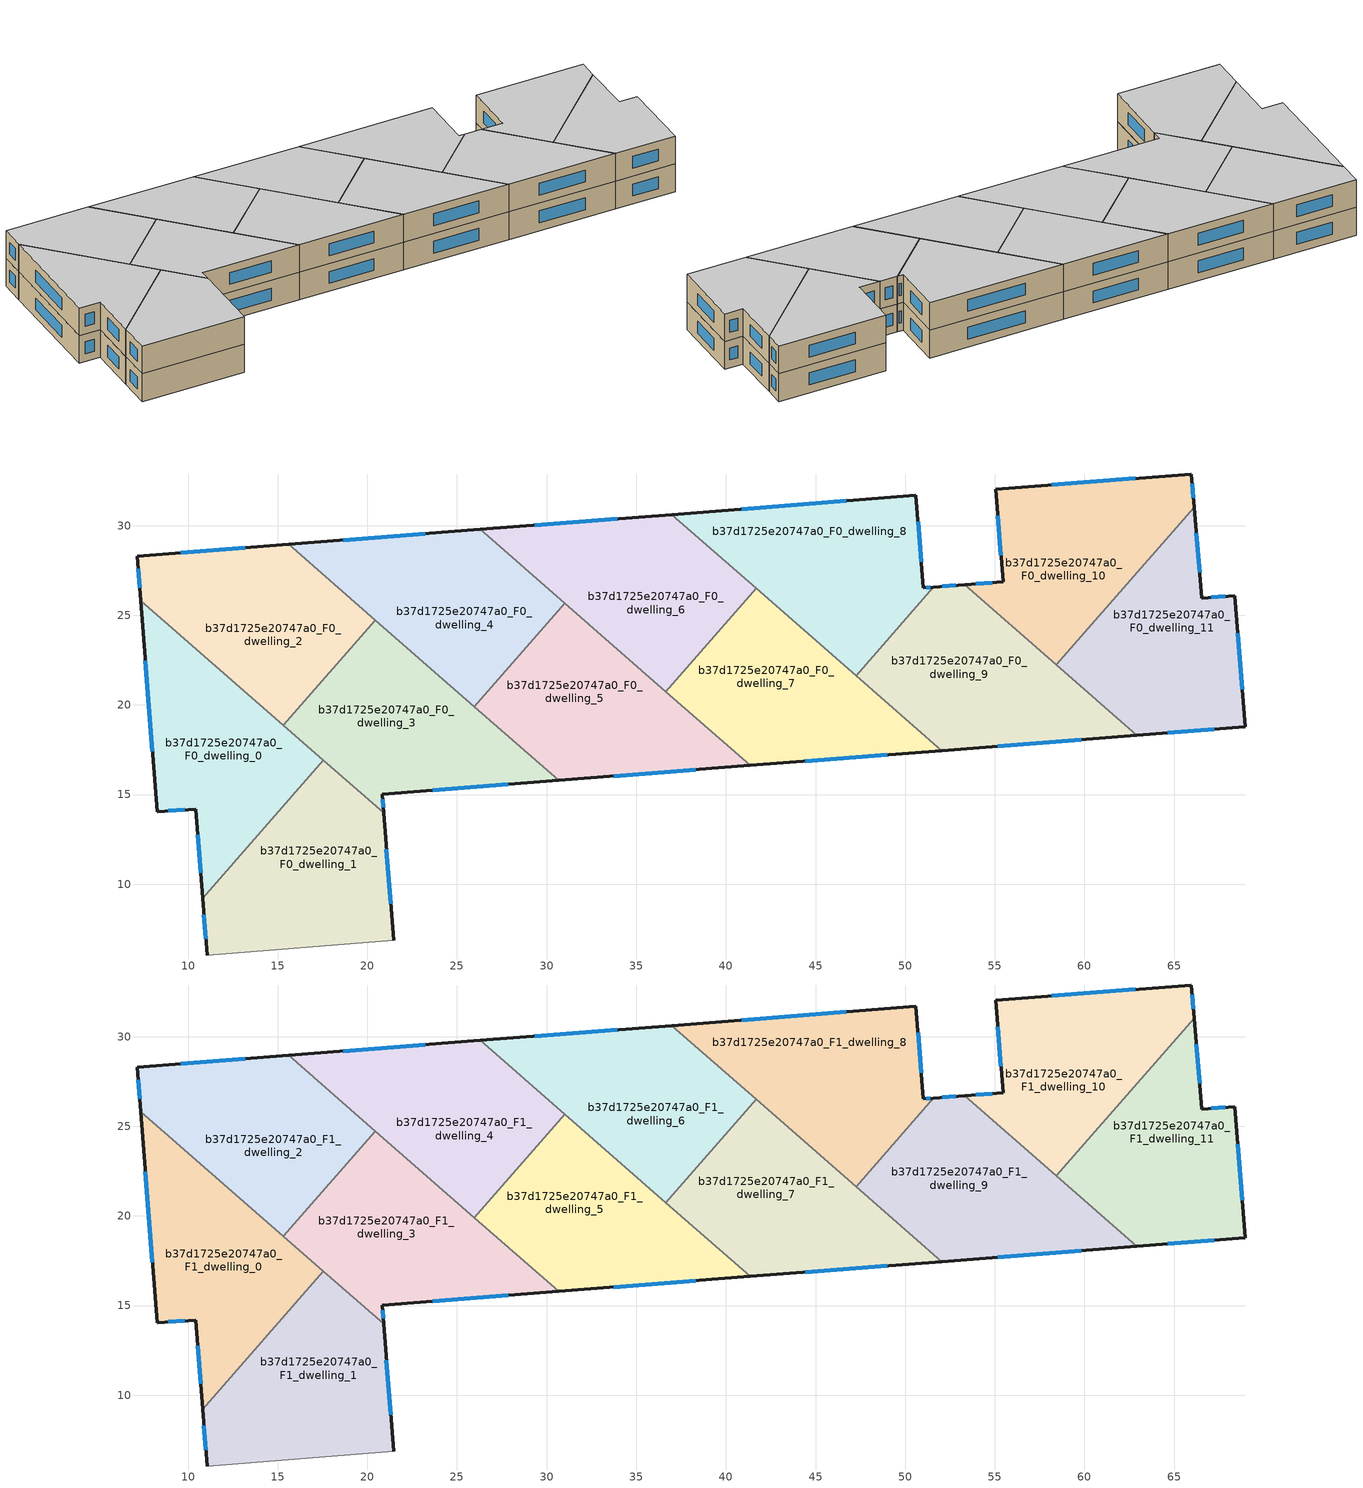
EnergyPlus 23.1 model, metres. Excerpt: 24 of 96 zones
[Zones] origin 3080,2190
b37d1725e20747a0_F0_dwelling_0
 floor ground (EU_floor_Construction): 17.55,16.92 10.82,9.21 10.43,14.18 8.28,14.06 7.36,25.83 z0
 wall outside (EU_wall_Construction): 7.36,25.83 8.28,14.06 10.43,14.18 10.82,9.21 z0:3
 wall to b37d1725e20747a0_F0_dwelling_1 (EU_wall_Construction): 10.82,9.21 17.55,16.92 z0:3
 wall to b37d1725e20747a0_F0_dwelling_2 (EU_wall_Construction): 15.32,18.87 7.36,25.83 z0:3
 wall to b37d1725e20747a0_F0_dwelling_3 (EU_wall_Construction): 17.55,16.92 15.32,18.87 z0:3
 window (EU_Window_Construction): 10.54,12.76 10.71,10.63 / 8.89,14.09 9.81,14.15 / 7.62,22.46 8.02,17.42 z0.86:2.14
b37d1725e20747a0_F0_dwelling_1
 floor ground (EU_floor_Construction): 20.9,14 21.46,6.86 11.06,6.05 10.82,9.21 17.55,16.92 z0
 wall outside (EU_wall_Construction): 10.82,9.21 11.06,6.05 / 21.46,6.86 20.9,14 z0:3
 wall adiabatic (EU_wall_Construction): 11.06,6.05 21.46,6.86 z0:3
 wall to b37d1725e20747a0_F0_dwelling_3 (EU_wall_Construction): 20.9,14 17.55,16.92 z0:3
 window (EU_Window_Construction): 10.89,8.31 10.99,6.96 / 21.3,8.9 21.06,11.96 z0.86:2.14
b37d1725e20747a0_F0_dwelling_10
 floor ground (EU_floor_Construction): 65.96,32.88 66.12,31.03 58.44,22.23 53.32,26.71 55.46,26.87 55.04,32.03 z0
 wall outside (EU_wall_Construction): 66.12,31.03 65.96,32.88 55.04,32.03 55.46,26.87 53.32,26.71 z0:3
 wall to b37d1725e20747a0_F0_dwelling_11 (EU_wall_Construction): 58.44,22.23 66.12,31.03 z0:3
 wall to b37d1725e20747a0_F0_dwelling_9 (EU_wall_Construction): 53.32,26.71 58.44,22.23 z0:3
 window (EU_Window_Construction): 66.07,31.56 66.01,32.35 / 54.85,26.82 53.93,26.75 / 55.16,30.56 55.34,28.35 / 62.84,32.64 58.16,32.27 z0.86:2.14
b37d1725e20747a0_F0_dwelling_11
 floor ground (EU_floor_Construction): 66.12,31.03 66.54,25.96 68.4,26.1 68.97,18.78 62.93,18.31 58.44,22.23 z0
 wall outside (EU_wall_Construction): 62.93,18.31 68.97,18.78 68.4,26.1 66.54,25.96 66.12,31.03 z0:3
 wall to b37d1725e20747a0_F0_dwelling_9 (EU_wall_Construction): 58.44,22.23 62.93,18.31 z0:3
 window (EU_Window_Construction): 68.8,20.87 68.56,24.01 / 64.65,18.44 67.24,18.64 / 66.42,27.41 66.24,29.58 / 67.87,26.06 67.07,26 z0.86:2.14
b37d1725e20747a0_F0_dwelling_2
 floor ground (EU_floor_Construction): 20.44,24.73 15.32,18.87 7.36,25.83 7.17,28.3 15.61,28.96 z0
 wall outside (EU_wall_Construction): 15.61,28.96 7.17,28.3 7.36,25.83 z0:3
 wall to b37d1725e20747a0_F0_dwelling_3 (EU_wall_Construction): 15.32,18.87 20.44,24.73 z0:3
 wall to b37d1725e20747a0_F0_dwelling_4 (EU_wall_Construction): 20.44,24.73 15.61,28.96 z0:3
 window (EU_Window_Construction): 13.2,28.77 9.58,28.49 / 7.22,27.59 7.31,26.53 z0.86:2.14
b37d1725e20747a0_F0_dwelling_3
 floor ground (EU_floor_Construction): 30.68,15.79 20.82,15.02 20.9,14 15.32,18.87 20.44,24.73 z0
 wall outside (EU_wall_Construction): 20.9,14 20.82,15.02 30.68,15.79 z0:3
 wall to b37d1725e20747a0_F0_dwelling_5 (EU_wall_Construction): 30.68,15.79 25.97,19.91 z0:3
 wall to b37d1725e20747a0_F0_dwelling_4 (EU_wall_Construction): 25.97,19.91 20.44,24.73 z0:3
 window (EU_Window_Construction): 20.88,14.29 20.85,14.73 / 23.64,15.24 27.86,15.57 z0.86:2.14
b37d1725e20747a0_F0_dwelling_4
 floor ground (EU_floor_Construction): 31.01,25.67 25.97,19.91 15.61,28.96 26.3,29.79 z0
 wall outside (EU_wall_Construction): 26.3,29.79 15.61,28.96 z0:3
 wall to b37d1725e20747a0_F0_dwelling_5 (EU_wall_Construction): 25.97,19.91 31.01,25.67 z0:3
 wall to b37d1725e20747a0_F0_dwelling_6 (EU_wall_Construction): 31.01,25.67 26.3,29.79 z0:3
 window (EU_Window_Construction): 23.24,29.55 18.66,29.19 z0.86:2.14
b37d1725e20747a0_F0_dwelling_5
 floor ground (EU_floor_Construction): 41.36,16.62 30.68,15.79 25.97,19.91 31.01,25.67 z0
 wall outside (EU_wall_Construction): 30.68,15.79 41.36,16.62 z0:3
 wall to b37d1725e20747a0_F0_dwelling_7 (EU_wall_Construction): 41.36,16.62 36.65,20.74 z0:3
 wall to b37d1725e20747a0_F0_dwelling_6 (EU_wall_Construction): 36.65,20.74 31.01,25.67 z0:3
 window (EU_Window_Construction): 33.73,16.03 38.31,16.39 z0.86:2.14
b37d1725e20747a0_F0_dwelling_6
 floor ground (EU_floor_Construction): 41.69,26.51 36.65,20.74 26.3,29.79 36.98,30.62 z0
 wall outside (EU_wall_Construction): 36.98,30.62 26.3,29.79 z0:3
 wall to b37d1725e20747a0_F0_dwelling_8 (EU_wall_Construction): 41.69,26.51 36.98,30.62 z0:3
 wall to b37d1725e20747a0_F0_dwelling_7 (EU_wall_Construction): 36.65,20.74 41.69,26.51 z0:3
 window (EU_Window_Construction): 33.93,30.38 29.35,30.03 z0.86:2.14
b37d1725e20747a0_F0_dwelling_7
 floor ground (EU_floor_Construction): 52.05,17.46 41.36,16.62 36.65,20.74 41.69,26.51 z0
 wall outside (EU_wall_Construction): 41.36,16.62 52.05,17.46 z0:3
 wall to b37d1725e20747a0_F0_dwelling_9 (EU_wall_Construction): 52.05,17.46 47.26,21.64 z0:3
 wall to b37d1725e20747a0_F0_dwelling_8 (EU_wall_Construction): 47.26,21.64 41.69,26.51 z0:3
 window (EU_Window_Construction): 44.42,16.86 49,17.22 z0.86:2.14
b37d1725e20747a0_F0_dwelling_8
 floor ground (EU_floor_Construction): 50.6,31.68 51,26.53 51.57,26.57 47.26,21.64 36.98,30.62 z0
 wall outside (EU_wall_Construction): 51.57,26.57 51,26.53 50.6,31.68 36.98,30.62 z0:3
 wall to b37d1725e20747a0_F0_dwelling_9 (EU_wall_Construction): 47.26,21.64 51.57,26.57 z0:3
 window (EU_Window_Construction): 50.89,28 50.72,30.21 / 51.41,26.56 51.16,26.54 / 46.71,31.38 40.87,30.93 z0.86:2.14
b37d1725e20747a0_F0_dwelling_9
 floor ground (EU_floor_Construction): 62.93,18.31 52.05,17.46 47.26,21.64 51.57,26.57 53.32,26.71 z0
 wall outside (EU_wall_Construction): 53.32,26.71 51.57,26.57 / 52.05,17.46 62.93,18.31 z0:3
 window (EU_Window_Construction): 52.82,26.67 52.07,26.61 / 55.16,17.7 59.82,18.06 z0.86:2.14
b37d1725e20747a0_F1_dwelling_0
 floor to b37d1725e20747a0_F0_dwelling_0 (EU_floor_Construction): 17.55,16.92 10.82,9.21 10.43,14.18 8.28,14.06 7.36,25.83 z3
 wall outside (EU_wall_Construction): 7.36,25.83 8.28,14.06 10.43,14.18 10.82,9.21 z3:6
 wall to b37d1725e20747a0_F1_dwelling_1 (EU_wall_Construction): 10.82,9.21 17.55,16.92 z3:6
 wall to b37d1725e20747a0_F1_dwelling_2 (EU_wall_Construction): 15.32,18.87 7.36,25.83 z3:6
 wall to b37d1725e20747a0_F1_dwelling_3 (EU_wall_Construction): 17.55,16.92 15.32,18.87 z3:6
 window (EU_Window_Construction): 10.54,12.76 10.71,10.63 / 8.89,14.09 9.81,14.15 / 7.62,22.46 8.02,17.42 z3.86:5.14
 ceiling to b37d1725e20747a0_F2_dwelling_0 (EU_floor_Construction): 10.82,9.21 17.55,16.92 7.36,25.83 8.28,14.06 10.43,14.18 z6
b37d1725e20747a0_F1_dwelling_1
 floor to b37d1725e20747a0_F0_dwelling_1 (EU_floor_Construction): 20.9,14 21.46,6.86 11.06,6.05 10.82,9.21 17.55,16.92 z3
 wall outside (EU_wall_Construction): 10.82,9.21 11.06,6.05 / 21.46,6.86 20.9,14 z3:6
 wall adiabatic (EU_wall_Construction): 11.06,6.05 21.46,6.86 z3:6
 wall to b37d1725e20747a0_F1_dwelling_3 (EU_wall_Construction): 20.9,14 17.55,16.92 z3:6
 window (EU_Window_Construction): 10.89,8.31 10.99,6.96 / 21.3,8.9 21.06,11.96 z3.86:5.14
 ceiling to b37d1725e20747a0_F2_dwelling_1 (EU_floor_Construction): 21.46,6.86 20.9,14 17.55,16.92 10.82,9.21 11.06,6.05 z6
b37d1725e20747a0_F1_dwelling_10
 floor to b37d1725e20747a0_F0_dwelling_10 (EU_floor_Construction): 65.96,32.88 66.12,31.03 58.44,22.23 53.32,26.71 55.46,26.87 55.04,32.03 z3
 wall outside (EU_wall_Construction): 66.12,31.03 65.96,32.88 55.04,32.03 55.46,26.87 53.32,26.71 z3:6
 wall to b37d1725e20747a0_F1_dwelling_11 (EU_wall_Construction): 58.44,22.23 66.12,31.03 z3:6
 wall to b37d1725e20747a0_F1_dwelling_9 (EU_wall_Construction): 53.32,26.71 58.44,22.23 z3:6
 window (EU_Window_Construction): 66.07,31.56 66.01,32.35 / 54.85,26.82 53.93,26.75 / 55.16,30.56 55.34,28.35 / 62.84,32.64 58.16,32.27 z3.86:5.14
 ceiling to b37d1725e20747a0_F2_dwelling_10 (EU_floor_Construction): 58.44,22.23 66.12,31.03 65.96,32.88 55.04,32.03 55.46,26.87 53.32,26.71 z6
b37d1725e20747a0_F1_dwelling_11
 floor to b37d1725e20747a0_F0_dwelling_11 (EU_floor_Construction): 66.12,31.03 66.54,25.96 68.4,26.1 68.97,18.78 62.93,18.31 58.44,22.23 z3
 wall outside (EU_wall_Construction): 62.93,18.31 68.97,18.78 68.4,26.1 66.54,25.96 66.12,31.03 z3:6
 wall to b37d1725e20747a0_F1_dwelling_9 (EU_wall_Construction): 58.44,22.23 62.93,18.31 z3:6
 window (EU_Window_Construction): 68.8,20.87 68.56,24.01 / 64.65,18.44 67.24,18.64 / 66.42,27.41 66.24,29.58 / 67.87,26.06 67.07,26 z3.86:5.14
 ceiling to b37d1725e20747a0_F2_dwelling_11 (EU_floor_Construction): 68.97,18.78 68.4,26.1 66.54,25.96 66.12,31.03 58.44,22.23 62.93,18.31 z6
b37d1725e20747a0_F1_dwelling_2
 floor to b37d1725e20747a0_F0_dwelling_2 (EU_floor_Construction): 20.44,24.73 15.32,18.87 7.36,25.83 7.17,28.3 15.61,28.96 z3
 wall outside (EU_wall_Construction): 15.61,28.96 7.17,28.3 7.36,25.83 z3:6
 wall to b37d1725e20747a0_F1_dwelling_3 (EU_wall_Construction): 15.32,18.87 20.44,24.73 z3:6
 wall to b37d1725e20747a0_F1_dwelling_4 (EU_wall_Construction): 20.44,24.73 15.61,28.96 z3:6
 window (EU_Window_Construction): 13.2,28.77 9.58,28.49 / 7.22,27.59 7.31,26.53 z3.86:5.14
 ceiling to b37d1725e20747a0_F2_dwelling_2 (EU_floor_Construction): 15.32,18.87 20.44,24.73 15.61,28.96 7.17,28.3 7.36,25.83 z6
b37d1725e20747a0_F1_dwelling_3
 floor to b37d1725e20747a0_F0_dwelling_3 (EU_floor_Construction): 30.68,15.79 20.82,15.02 20.9,14 15.32,18.87 20.44,24.73 z3
 wall outside (EU_wall_Construction): 20.9,14 20.82,15.02 30.68,15.79 z3:6
 wall to b37d1725e20747a0_F1_dwelling_5 (EU_wall_Construction): 30.68,15.79 25.97,19.91 z3:6
 wall to b37d1725e20747a0_F1_dwelling_4 (EU_wall_Construction): 25.97,19.91 20.44,24.73 z3:6
 window (EU_Window_Construction): 20.88,14.29 20.85,14.73 / 23.64,15.24 27.86,15.57 z3.86:5.14
 ceiling to b37d1725e20747a0_F2_dwelling_3 (EU_floor_Construction): 30.68,15.79 20.44,24.73 15.32,18.87 20.9,14 20.82,15.02 z6
b37d1725e20747a0_F1_dwelling_4
 floor to b37d1725e20747a0_F0_dwelling_4 (EU_floor_Construction): 31.01,25.67 25.97,19.91 15.61,28.96 26.3,29.79 z3
 wall outside (EU_wall_Construction): 26.3,29.79 15.61,28.96 z3:6
 wall to b37d1725e20747a0_F1_dwelling_5 (EU_wall_Construction): 25.97,19.91 31.01,25.67 z3:6
 wall to b37d1725e20747a0_F1_dwelling_6 (EU_wall_Construction): 31.01,25.67 26.3,29.79 z3:6
 window (EU_Window_Construction): 23.24,29.55 18.66,29.19 z3.86:5.14
 ceiling to b37d1725e20747a0_F2_dwelling_4 (EU_floor_Construction): 25.97,19.91 31.01,25.67 26.3,29.79 15.61,28.96 z6
b37d1725e20747a0_F1_dwelling_5
 floor to b37d1725e20747a0_F0_dwelling_5 (EU_floor_Construction): 41.36,16.62 30.68,15.79 25.97,19.91 31.01,25.67 z3
 wall outside (EU_wall_Construction): 30.68,15.79 41.36,16.62 z3:6
 wall to b37d1725e20747a0_F1_dwelling_7 (EU_wall_Construction): 41.36,16.62 36.65,20.74 z3:6
 wall to b37d1725e20747a0_F1_dwelling_6 (EU_wall_Construction): 36.65,20.74 31.01,25.67 z3:6
 window (EU_Window_Construction): 33.73,16.03 38.31,16.39 z3.86:5.14
 ceiling to b37d1725e20747a0_F2_dwelling_5 (EU_floor_Construction): 41.36,16.62 31.01,25.67 25.97,19.91 30.68,15.79 z6
b37d1725e20747a0_F1_dwelling_6
 floor to b37d1725e20747a0_F0_dwelling_6 (EU_floor_Construction): 41.69,26.51 36.65,20.74 26.3,29.79 36.98,30.62 z3
 wall outside (EU_wall_Construction): 36.98,30.62 26.3,29.79 z3:6
 wall to b37d1725e20747a0_F1_dwelling_8 (EU_wall_Construction): 41.69,26.51 36.98,30.62 z3:6
 wall to b37d1725e20747a0_F1_dwelling_7 (EU_wall_Construction): 36.65,20.74 41.69,26.51 z3:6
 window (EU_Window_Construction): 33.93,30.38 29.35,30.03 z3.86:5.14
 ceiling to b37d1725e20747a0_F2_dwelling_6 (EU_floor_Construction): 36.65,20.74 41.69,26.51 36.98,30.62 26.3,29.79 z6
b37d1725e20747a0_F1_dwelling_7
 floor to b37d1725e20747a0_F0_dwelling_7 (EU_floor_Construction): 52.05,17.46 41.36,16.62 36.65,20.74 41.69,26.51 z3
 wall outside (EU_wall_Construction): 41.36,16.62 52.05,17.46 z3:6
 wall to b37d1725e20747a0_F1_dwelling_9 (EU_wall_Construction): 52.05,17.46 47.26,21.64 z3:6
 wall to b37d1725e20747a0_F1_dwelling_8 (EU_wall_Construction): 47.26,21.64 41.69,26.51 z3:6
 window (EU_Window_Construction): 44.42,16.86 49,17.22 z3.86:5.14
 ceiling to b37d1725e20747a0_F2_dwelling_7 (EU_floor_Construction): 52.05,17.46 41.69,26.51 36.65,20.74 41.36,16.62 z6
b37d1725e20747a0_F1_dwelling_8
 floor to b37d1725e20747a0_F0_dwelling_8 (EU_floor_Construction): 50.6,31.68 51,26.53 51.57,26.57 47.26,21.64 36.98,30.62 z3
 wall outside (EU_wall_Construction): 51.57,26.57 51,26.53 50.6,31.68 36.98,30.62 z3:6
 wall to b37d1725e20747a0_F1_dwelling_9 (EU_wall_Construction): 47.26,21.64 51.57,26.57 z3:6
 window (EU_Window_Construction): 50.89,28 50.72,30.21 / 51.41,26.56 51.16,26.54 / 46.71,31.38 40.87,30.93 z3.86:5.14
 ceiling to b37d1725e20747a0_F2_dwelling_8 (EU_floor_Construction): 47.26,21.64 51.57,26.57 51,26.53 50.6,31.68 36.98,30.62 z6
b37d1725e20747a0_F1_dwelling_9
 floor to b37d1725e20747a0_F0_dwelling_9 (EU_floor_Construction): 62.93,18.31 52.05,17.46 47.26,21.64 51.57,26.57 53.32,26.71 z3
 wall outside (EU_wall_Construction): 53.32,26.71 51.57,26.57 / 52.05,17.46 62.93,18.31 z3:6
 window (EU_Window_Construction): 52.82,26.67 52.07,26.61 / 55.16,17.7 59.82,18.06 z3.86:5.14
 ceiling to b37d1725e20747a0_F2_dwelling_9 (EU_floor_Construction): 62.93,18.31 53.32,26.71 51.57,26.57 47.26,21.64 52.05,17.46 z6
[Building]
EU S2 Campaign: North Axis=0; Terrain=City; Solar Distribution=FullExterior
[Site:Location]
Helsinki-Vantaa.AP: Latitude=60.317; Longitude=24.963; Time Zone=2; Elevation=54.6
[SizingPeriod:WeatherFileDays]
AnnualSizingPeriod: Begin Month=1; Begin Day of Month=1; End Month=12; End Day of Month=31; Day of Week for Start Day=Monday; Use Weather File Daylight Saving Period=No; Use Weather File Rain and Snow Indicators=No
[MATERIAL]
EU_InternalMass_Material: Roughness=MediumRough; Thickness=0.1; Conductivity=1; Density=1800; Specific Heat=900; Thermal Absorptance=0.9; Solar Absorptance=0.7; Visible Absorptance=0.7
[MATERIAL:NOMASS] Roughness=MediumRough; Thermal Absorptance=0.9; Solar Absorptance=0.7; Visible Absorptance=0.7
Name | Thermal Resistance
EU_wall_NoMass | 5.91765
EU_floor_NoMass | 6.2875
[WINDOWMATERIAL:SIMPLEGLAZINGSYSTEM]
EU_Window_SimpleGlazing: UFactor=0.994035; Solar Heat Gain Coefficient=0.7; Visible Transmittance=0.7
[CONSTRUCTION]
EU_wall_Construction: EU_wall_NoMass
EU_floor_Construction: EU_floor_NoMass
EU_Window_Construction: EU_Window_SimpleGlazing
EU_InternalMass_Construction: EU_InternalMass_Material
[ZONE] Type=1; Multiplier=1; Ceiling Height=autocalculate; Floor Area=autocalculate; Part of Total Floor Area=Yes
Name | Volume
b37d1725e20747a0_F0_dwelling_0; b37d1725e20747a0_F1_dwelling_0 | 229.844
b37d1725e20747a0_F0_dwelling_1; b37d1725e20747a0_F1_dwelling_1 | 229.846
b37d1725e20747a0_F0_dwelling_10; b37d1725e20747a0_F1_dwelling_10 | 224.047
b37d1725e20747a0_F0_dwelling_11; b37d1725e20747a0_F1_dwelling_11 | 224.073
b37d1725e20747a0_F0_dwelling_2; b37d1725e20747a0_F1_dwelling_2 | 229.841
b37d1725e20747a0_F0_dwelling_3; b37d1725e20747a0_F1_dwelling_3 | 229.863
b37d1725e20747a0_F0_dwelling_4; b37d1725e20747a0_F1_dwelling_4 | 229.866
b37d1725e20747a0_F0_dwelling_5; b37d1725e20747a0_F1_dwelling_5 | 229.845
b37d1725e20747a0_F0_dwelling_6; b37d1725e20747a0_F1_dwelling_6 | 229.849
b37d1725e20747a0_F0_dwelling_7; b37d1725e20747a0_F1_dwelling_7 | 229.824
b37d1725e20747a0_F0_dwelling_8; b37d1725e20747a0_F1_dwelling_8 | 235.66
b37d1725e20747a0_F0_dwelling_9; b37d1725e20747a0_F1_dwelling_9 | 235.644
[INTERNALMASS] Construction=EU_InternalMass_Construction
Name | Zone or ZoneList | Surface Area
b37d1725e20747a0_F0_dwelling_0_EU_InternalMass | b37d1725e20747a0_F0_dwelling_0 | 76.6139
b37d1725e20747a0_F0_dwelling_1_EU_InternalMass | b37d1725e20747a0_F0_dwelling_1 | 76.6143
b37d1725e20747a0_F0_dwelling_2_EU_InternalMass | b37d1725e20747a0_F0_dwelling_2 | 76.6112
b37d1725e20747a0_F0_dwelling_3_EU_InternalMass | b37d1725e20747a0_F0_dwelling_3 | 76.6215
b37d1725e20747a0_F0_dwelling_4_EU_InternalMass | b37d1725e20747a0_F0_dwelling_4 | 76.6223
b37d1725e20747a0_F0_dwelling_5_EU_InternalMass | b37d1725e20747a0_F0_dwelling_5 | 76.6177
b37d1725e20747a0_F0_dwelling_6_EU_InternalMass | b37d1725e20747a0_F0_dwelling_6 | 76.6136
b37d1725e20747a0_F0_dwelling_7_EU_InternalMass | b37d1725e20747a0_F0_dwelling_7 | 76.6083
b37d1725e20747a0_F0_dwelling_8_EU_InternalMass | b37d1725e20747a0_F0_dwelling_8 | 78.5547
b37d1725e20747a0_F0_dwelling_9_EU_InternalMass | b37d1725e20747a0_F0_dwelling_9 | 78.5512
b37d1725e20747a0_F0_dwelling_10_EU_InternalMass | b37d1725e20747a0_F0_dwelling_10 | 74.6824
b37d1725e20747a0_F0_dwelling_11_EU_InternalMass | b37d1725e20747a0_F0_dwelling_11 | 74.6904
b37d1725e20747a0_F1_dwelling_0_EU_InternalMass | b37d1725e20747a0_F1_dwelling_0 | 76.6139
b37d1725e20747a0_F1_dwelling_1_EU_InternalMass | b37d1725e20747a0_F1_dwelling_1 | 76.6143
b37d1725e20747a0_F1_dwelling_2_EU_InternalMass | b37d1725e20747a0_F1_dwelling_2 | 76.6112
b37d1725e20747a0_F1_dwelling_3_EU_InternalMass | b37d1725e20747a0_F1_dwelling_3 | 76.6215
b37d1725e20747a0_F1_dwelling_4_EU_InternalMass | b37d1725e20747a0_F1_dwelling_4 | 76.6223
b37d1725e20747a0_F1_dwelling_5_EU_InternalMass | b37d1725e20747a0_F1_dwelling_5 | 76.6177
b37d1725e20747a0_F1_dwelling_6_EU_InternalMass | b37d1725e20747a0_F1_dwelling_6 | 76.6136
b37d1725e20747a0_F1_dwelling_7_EU_InternalMass | b37d1725e20747a0_F1_dwelling_7 | 76.6083
b37d1725e20747a0_F1_dwelling_8_EU_InternalMass | b37d1725e20747a0_F1_dwelling_8 | 78.5547
b37d1725e20747a0_F1_dwelling_9_EU_InternalMass | b37d1725e20747a0_F1_dwelling_9 | 78.5512
b37d1725e20747a0_F1_dwelling_10_EU_InternalMass | b37d1725e20747a0_F1_dwelling_10 | 74.6824
b37d1725e20747a0_F1_dwelling_11_EU_InternalMass | b37d1725e20747a0_F1_dwelling_11 | 74.6904
[OTHEREQUIPMENT] Fuel Type=Electricity; Design Level Calculation Method=Watts/Area; Power per Zone Floor Area=1; Fraction Latent=0; Fraction Radiant=0; Fraction Lost=0; Carbon Dioxide Generation Rate=0; EndUse Subcategory=EU_Step8_InternalGains
Name | Zone or ZoneList or Space or SpaceList | Schedule
EU_Step8_InternalGain_b37d1725e20747a0_F0_dwelling_0_f000 | b37d1725e20747a0_F0_dwelling_0 | EU_Step8_GainSchedule_b37d1725e20747a0_F0_dwelling_0_f000
EU_Step8_InternalGain_b37d1725e20747a0_F0_dwelling_1_f000 | b37d1725e20747a0_F0_dwelling_1 | EU_Step8_GainSchedule_b37d1725e20747a0_F0_dwelling_1_f000
EU_Step8_InternalGain_b37d1725e20747a0_F0_dwelling_2_f000 | b37d1725e20747a0_F0_dwelling_2 | EU_Step8_GainSchedule_b37d1725e20747a0_F0_dwelling_2_f000
EU_Step8_InternalGain_b37d1725e20747a0_F0_dwelling_3_f000 | b37d1725e20747a0_F0_dwelling_3 | EU_Step8_GainSchedule_b37d1725e20747a0_F0_dwelling_3_f000
EU_Step8_InternalGain_b37d1725e20747a0_F0_dwelling_4_f000 | b37d1725e20747a0_F0_dwelling_4 | EU_Step8_GainSchedule_b37d1725e20747a0_F0_dwelling_4_f000
EU_Step8_InternalGain_b37d1725e20747a0_F0_dwelling_5_f000 | b37d1725e20747a0_F0_dwelling_5 | EU_Step8_GainSchedule_b37d1725e20747a0_F0_dwelling_5_f000
EU_Step8_InternalGain_b37d1725e20747a0_F0_dwelling_6_f000 | b37d1725e20747a0_F0_dwelling_6 | EU_Step8_GainSchedule_b37d1725e20747a0_F0_dwelling_6_f000
EU_Step8_InternalGain_b37d1725e20747a0_F0_dwelling_7_f000 | b37d1725e20747a0_F0_dwelling_7 | EU_Step8_GainSchedule_b37d1725e20747a0_F0_dwelling_7_f000
EU_Step8_InternalGain_b37d1725e20747a0_F0_dwelling_8_f000 | b37d1725e20747a0_F0_dwelling_8 | EU_Step8_GainSchedule_b37d1725e20747a0_F0_dwelling_8_f000
EU_Step8_InternalGain_b37d1725e20747a0_F0_dwelling_9_f000 | b37d1725e20747a0_F0_dwelling_9 | EU_Step8_GainSchedule_b37d1725e20747a0_F0_dwelling_9_f000
EU_Step8_InternalGain_b37d1725e20747a0_F0_dwelling_10_f000 | b37d1725e20747a0_F0_dwelling_10 | EU_Step8_GainSchedule_b37d1725e20747a0_F0_dwelling_10_f000
EU_Step8_InternalGain_b37d1725e20747a0_F0_dwelling_11_f000 | b37d1725e20747a0_F0_dwelling_11 | EU_Step8_GainSchedule_b37d1725e20747a0_F0_dwelling_11_f000
EU_Step8_InternalGain_b37d1725e20747a0_F1_dwelling_0_f000 | b37d1725e20747a0_F1_dwelling_0 | EU_Step8_GainSchedule_b37d1725e20747a0_F1_dwelling_0_f000
EU_Step8_InternalGain_b37d1725e20747a0_F1_dwelling_1_f000 | b37d1725e20747a0_F1_dwelling_1 | EU_Step8_GainSchedule_b37d1725e20747a0_F1_dwelling_1_f000
EU_Step8_InternalGain_b37d1725e20747a0_F1_dwelling_2_f000 | b37d1725e20747a0_F1_dwelling_2 | EU_Step8_GainSchedule_b37d1725e20747a0_F1_dwelling_2_f000
EU_Step8_InternalGain_b37d1725e20747a0_F1_dwelling_3_f000 | b37d1725e20747a0_F1_dwelling_3 | EU_Step8_GainSchedule_b37d1725e20747a0_F1_dwelling_3_f000
EU_Step8_InternalGain_b37d1725e20747a0_F1_dwelling_4_f000 | b37d1725e20747a0_F1_dwelling_4 | EU_Step8_GainSchedule_b37d1725e20747a0_F1_dwelling_4_f000
EU_Step8_InternalGain_b37d1725e20747a0_F1_dwelling_5_f000 | b37d1725e20747a0_F1_dwelling_5 | EU_Step8_GainSchedule_b37d1725e20747a0_F1_dwelling_5_f000
EU_Step8_InternalGain_b37d1725e20747a0_F1_dwelling_6_f000 | b37d1725e20747a0_F1_dwelling_6 | EU_Step8_GainSchedule_b37d1725e20747a0_F1_dwelling_6_f000
EU_Step8_InternalGain_b37d1725e20747a0_F1_dwelling_7_f000 | b37d1725e20747a0_F1_dwelling_7 | EU_Step8_GainSchedule_b37d1725e20747a0_F1_dwelling_7_f000
EU_Step8_InternalGain_b37d1725e20747a0_F1_dwelling_8_f000 | b37d1725e20747a0_F1_dwelling_8 | EU_Step8_GainSchedule_b37d1725e20747a0_F1_dwelling_8_f000
EU_Step8_InternalGain_b37d1725e20747a0_F1_dwelling_9_f000 | b37d1725e20747a0_F1_dwelling_9 | EU_Step8_GainSchedule_b37d1725e20747a0_F1_dwelling_9_f000
EU_Step8_InternalGain_b37d1725e20747a0_F1_dwelling_10_f000 | b37d1725e20747a0_F1_dwelling_10 | EU_Step8_GainSchedule_b37d1725e20747a0_F1_dwelling_10_f000
EU_Step8_InternalGain_b37d1725e20747a0_F1_dwelling_11_f000 | b37d1725e20747a0_F1_dwelling_11 | EU_Step8_GainSchedule_b37d1725e20747a0_F1_dwelling_11_f000
[ZONEVENTILATION:DESIGNFLOWRATE] Schedule=EU_AlwaysOn; Design Flow Rate Calculation Method=AirChanges/Hour; Air Changes per Hour=0.596421; Ventilation Type=Natural; Fan Pressure Rise=0; Fan Total Efficiency=1; Constant Term Coefficient=1; Temperature Term Coefficient=0; Velocity Term Coefficient=0; Velocity Squared Term Coefficient=0; Minimum Indoor Temperature=-100; Maximum Indoor Temperature=100; Delta Temperature=-100; Minimum Outdoor Temperature=-100; Maximum Outdoor Temperature=100; Maximum Wind Speed=40
Name | Zone or ZoneList or Space or SpaceList
EU_ConstantAir_b37d1725e20747a0_F0_dwelling_0 | b37d1725e20747a0_F0_dwelling_0
EU_ConstantAir_b37d1725e20747a0_F0_dwelling_1 | b37d1725e20747a0_F0_dwelling_1
EU_ConstantAir_b37d1725e20747a0_F0_dwelling_2 | b37d1725e20747a0_F0_dwelling_2
EU_ConstantAir_b37d1725e20747a0_F0_dwelling_3 | b37d1725e20747a0_F0_dwelling_3
EU_ConstantAir_b37d1725e20747a0_F0_dwelling_4 | b37d1725e20747a0_F0_dwelling_4
EU_ConstantAir_b37d1725e20747a0_F0_dwelling_5 | b37d1725e20747a0_F0_dwelling_5
EU_ConstantAir_b37d1725e20747a0_F0_dwelling_6 | b37d1725e20747a0_F0_dwelling_6
EU_ConstantAir_b37d1725e20747a0_F0_dwelling_7 | b37d1725e20747a0_F0_dwelling_7
EU_ConstantAir_b37d1725e20747a0_F0_dwelling_8 | b37d1725e20747a0_F0_dwelling_8
EU_ConstantAir_b37d1725e20747a0_F0_dwelling_9 | b37d1725e20747a0_F0_dwelling_9
EU_ConstantAir_b37d1725e20747a0_F0_dwelling_10 | b37d1725e20747a0_F0_dwelling_10
EU_ConstantAir_b37d1725e20747a0_F0_dwelling_11 | b37d1725e20747a0_F0_dwelling_11
EU_ConstantAir_b37d1725e20747a0_F1_dwelling_0 | b37d1725e20747a0_F1_dwelling_0
EU_ConstantAir_b37d1725e20747a0_F1_dwelling_1 | b37d1725e20747a0_F1_dwelling_1
EU_ConstantAir_b37d1725e20747a0_F1_dwelling_2 | b37d1725e20747a0_F1_dwelling_2
EU_ConstantAir_b37d1725e20747a0_F1_dwelling_3 | b37d1725e20747a0_F1_dwelling_3
EU_ConstantAir_b37d1725e20747a0_F1_dwelling_4 | b37d1725e20747a0_F1_dwelling_4
EU_ConstantAir_b37d1725e20747a0_F1_dwelling_5 | b37d1725e20747a0_F1_dwelling_5
EU_ConstantAir_b37d1725e20747a0_F1_dwelling_6 | b37d1725e20747a0_F1_dwelling_6
EU_ConstantAir_b37d1725e20747a0_F1_dwelling_7 | b37d1725e20747a0_F1_dwelling_7
EU_ConstantAir_b37d1725e20747a0_F1_dwelling_8 | b37d1725e20747a0_F1_dwelling_8
EU_ConstantAir_b37d1725e20747a0_F1_dwelling_9 | b37d1725e20747a0_F1_dwelling_9
EU_ConstantAir_b37d1725e20747a0_F1_dwelling_10 | b37d1725e20747a0_F1_dwelling_10
EU_ConstantAir_b37d1725e20747a0_F1_dwelling_11 | b37d1725e20747a0_F1_dwelling_11
[HVACTEMPLATE:THERMOSTAT] Constant Heating Setpoint=20; Constant Cooling Setpoint=50
EU_HeatOnly_b37d1725e20747a0_F0_dwelling_0; EU_HeatOnly_b37d1725e20747a0_F0_dwelling_1; EU_HeatOnly_b37d1725e20747a0_F0_dwelling_2; EU_HeatOnly_b37d1725e20747a0_F0_dwelling_3; EU_HeatOnly_b37d1725e20747a0_F0_dwelling_4; EU_HeatOnly_b37d1725e20747a0_F0_dwelling_5; EU_HeatOnly_b37d1725e20747a0_F0_dwelling_6; EU_HeatOnly_b37d1725e20747a0_F0_dwelling_7; EU_HeatOnly_b37d1725e20747a0_F0_dwelling_8; EU_HeatOnly_b37d1725e20747a0_F0_dwelling_9; EU_HeatOnly_b37d1725e20747a0_F0_dwelling_10; EU_HeatOnly_b37d1725e20747a0_F0_dwelling_11; EU_HeatOnly_b37d1725e20747a0_F1_dwelling_0; EU_HeatOnly_b37d1725e20747a0_F1_dwelling_1; EU_HeatOnly_b37d1725e20747a0_F1_dwelling_2; EU_HeatOnly_b37d1725e20747a0_F1_dwelling_3; EU_HeatOnly_b37d1725e20747a0_F1_dwelling_4; EU_HeatOnly_b37d1725e20747a0_F1_dwelling_5; EU_HeatOnly_b37d1725e20747a0_F1_dwelling_6; EU_HeatOnly_b37d1725e20747a0_F1_dwelling_7; EU_HeatOnly_b37d1725e20747a0_F1_dwelling_8; EU_HeatOnly_b37d1725e20747a0_F1_dwelling_9; EU_HeatOnly_b37d1725e20747a0_F1_dwelling_10; EU_HeatOnly_b37d1725e20747a0_F1_dwelling_11; EU_HeatOnly_b37d1725e20747a0_F2_dwelling_0; EU_HeatOnly_b37d1725e20747a0_F2_dwelling_1; EU_HeatOnly_b37d1725e20747a0_F2_dwelling_2; EU_HeatOnly_b37d1725e20747a0_F2_dwelling_3; EU_HeatOnly_b37d1725e20747a0_F2_dwelling_4; EU_HeatOnly_b37d1725e20747a0_F2_dwelling_5; EU_HeatOnly_b37d1725e20747a0_F2_dwelling_6; EU_HeatOnly_b37d1725e20747a0_F2_dwelling_7; EU_HeatOnly_b37d1725e20747a0_F2_dwelling_8; EU_HeatOnly_b37d1725e20747a0_F2_dwelling_9; EU_HeatOnly_b37d1725e20747a0_F2_dwelling_10; EU_HeatOnly_b37d1725e20747a0_F2_dwelling_11; EU_HeatOnly_b37d1725e20747a0_F3_dwelling_0; EU_HeatOnly_b37d1725e20747a0_F3_dwelling_1; EU_HeatOnly_b37d1725e20747a0_F3_dwelling_2; EU_HeatOnly_b37d1725e20747a0_F3_dwelling_3; EU_HeatOnly_b37d1725e20747a0_F3_dwelling_4; EU_HeatOnly_b37d1725e20747a0_F3_dwelling_5; EU_HeatOnly_b37d1725e20747a0_F3_dwelling_6; EU_HeatOnly_b37d1725e20747a0_F3_dwelling_7; EU_HeatOnly_b37d1725e20747a0_F3_dwelling_8; EU_HeatOnly_b37d1725e20747a0_F3_dwelling_9; EU_HeatOnly_b37d1725e20747a0_F3_dwelling_10; EU_HeatOnly_b37d1725e20747a0_F3_dwelling_11; EU_HeatOnly_b37d1725e20747a0_F4_dwelling_0; EU_HeatOnly_b37d1725e20747a0_F4_dwelling_1; EU_HeatOnly_b37d1725e20747a0_F4_dwelling_2; EU_HeatOnly_b37d1725e20747a0_F4_dwelling_3; EU_HeatOnly_b37d1725e20747a0_F4_dwelling_4; EU_HeatOnly_b37d1725e20747a0_F4_dwelling_5; EU_HeatOnly_b37d1725e20747a0_F4_dwelling_6; EU_HeatOnly_b37d1725e20747a0_F4_dwelling_7; EU_HeatOnly_b37d1725e20747a0_F4_dwelling_8; EU_HeatOnly_b37d1725e20747a0_F4_dwelling_9; EU_HeatOnly_b37d1725e20747a0_F4_dwelling_10; EU_HeatOnly_b37d1725e20747a0_F4_dwelling_11; EU_HeatOnly_b37d1725e20747a0_F5_dwelling_0; EU_HeatOnly_b37d1725e20747a0_F5_dwelling_1; EU_HeatOnly_b37d1725e20747a0_F5_dwelling_2; EU_HeatOnly_b37d1725e20747a0_F5_dwelling_3; EU_HeatOnly_b37d1725e20747a0_F5_dwelling_4; EU_HeatOnly_b37d1725e20747a0_F5_dwelling_5; EU_HeatOnly_b37d1725e20747a0_F5_dwelling_6; EU_HeatOnly_b37d1725e20747a0_F5_dwelling_7; EU_HeatOnly_b37d1725e20747a0_F5_dwelling_8; EU_HeatOnly_b37d1725e20747a0_F5_dwelling_9; EU_HeatOnly_b37d1725e20747a0_F5_dwelling_10; EU_HeatOnly_b37d1725e20747a0_F5_dwelling_11; EU_HeatOnly_b37d1725e20747a0_F6_dwelling_0; EU_HeatOnly_b37d1725e20747a0_F6_dwelling_1; EU_HeatOnly_b37d1725e20747a0_F6_dwelling_2; EU_HeatOnly_b37d1725e20747a0_F6_dwelling_3; EU_HeatOnly_b37d1725e20747a0_F6_dwelling_4; EU_HeatOnly_b37d1725e20747a0_F6_dwelling_5; EU_HeatOnly_b37d1725e20747a0_F6_dwelling_6; EU_HeatOnly_b37d1725e20747a0_F6_dwelling_7; EU_HeatOnly_b37d1725e20747a0_F6_dwelling_8; EU_HeatOnly_b37d1725e20747a0_F6_dwelling_9; EU_HeatOnly_b37d1725e20747a0_F6_dwelling_10; EU_HeatOnly_b37d1725e20747a0_F6_dwelling_11; EU_HeatOnly_b37d1725e20747a0_F7_dwelling_0; EU_HeatOnly_b37d1725e20747a0_F7_dwelling_1; EU_HeatOnly_b37d1725e20747a0_F7_dwelling_2; EU_HeatOnly_b37d1725e20747a0_F7_dwelling_3; EU_HeatOnly_b37d1725e20747a0_F7_dwelling_4; EU_HeatOnly_b37d1725e20747a0_F7_dwelling_5; EU_HeatOnly_b37d1725e20747a0_F7_dwelling_6; EU_HeatOnly_b37d1725e20747a0_F7_dwelling_7; EU_HeatOnly_b37d1725e20747a0_F7_dwelling_8; EU_HeatOnly_b37d1725e20747a0_F7_dwelling_9; EU_HeatOnly_b37d1725e20747a0_F7_dwelling_10; EU_HeatOnly_b37d1725e20747a0_F7_dwelling_11
[HVACTEMPLATE:ZONE:IDEALLOADSAIRSYSTEM] System Availability Schedule=EU_AlwaysOn; Maximum Heating Supply Air Temperature=50; Minimum Cooling Supply Air Temperature=13; Maximum Heating Supply Air Humidity Ratio=0.0156; Minimum Cooling Supply Air Humidity Ratio=0.0077; Heating Limit=NoLimit; Cooling Limit=NoLimit; Heating Availability Schedule=EU_AlwaysOn; Cooling Availability Schedule=EU_CoolingOff; Dehumidification Control Type=ConstantSensibleHeatRatio; Cooling Sensible Heat Ratio=0.7; Dehumidification Setpoint=60; Humidification Control Type=None; Humidification Setpoint=30; Outdoor Air Method=None; Outdoor Air Flow Rate per Person=0.00944; Outdoor Air Flow Rate per Zone Floor Area=0; Outdoor Air Flow Rate per Zone=0; Demand Controlled Ventilation Type=None; Outdoor Air Economizer Type=NoEconomizer; Heat Recovery Type=None; Sensible Heat Recovery Effectiveness=0.7; Latent Heat Recovery Effectiveness=0.65
Name | Template Thermostat
b37d1725e20747a0_F0_dwelling_0 | EU_HeatOnly_b37d1725e20747a0_F0_dwelling_0
b37d1725e20747a0_F0_dwelling_1 | EU_HeatOnly_b37d1725e20747a0_F0_dwelling_1
b37d1725e20747a0_F0_dwelling_2 | EU_HeatOnly_b37d1725e20747a0_F0_dwelling_2
b37d1725e20747a0_F0_dwelling_3 | EU_HeatOnly_b37d1725e20747a0_F0_dwelling_3
b37d1725e20747a0_F0_dwelling_4 | EU_HeatOnly_b37d1725e20747a0_F0_dwelling_4
b37d1725e20747a0_F0_dwelling_5 | EU_HeatOnly_b37d1725e20747a0_F0_dwelling_5
b37d1725e20747a0_F0_dwelling_6 | EU_HeatOnly_b37d1725e20747a0_F0_dwelling_6
b37d1725e20747a0_F0_dwelling_7 | EU_HeatOnly_b37d1725e20747a0_F0_dwelling_7
b37d1725e20747a0_F0_dwelling_8 | EU_HeatOnly_b37d1725e20747a0_F0_dwelling_8
b37d1725e20747a0_F0_dwelling_9 | EU_HeatOnly_b37d1725e20747a0_F0_dwelling_9
b37d1725e20747a0_F0_dwelling_10 | EU_HeatOnly_b37d1725e20747a0_F0_dwelling_10
b37d1725e20747a0_F0_dwelling_11 | EU_HeatOnly_b37d1725e20747a0_F0_dwelling_11
b37d1725e20747a0_F1_dwelling_0 | EU_HeatOnly_b37d1725e20747a0_F1_dwelling_0
b37d1725e20747a0_F1_dwelling_1 | EU_HeatOnly_b37d1725e20747a0_F1_dwelling_1
b37d1725e20747a0_F1_dwelling_2 | EU_HeatOnly_b37d1725e20747a0_F1_dwelling_2
b37d1725e20747a0_F1_dwelling_3 | EU_HeatOnly_b37d1725e20747a0_F1_dwelling_3
b37d1725e20747a0_F1_dwelling_4 | EU_HeatOnly_b37d1725e20747a0_F1_dwelling_4
b37d1725e20747a0_F1_dwelling_5 | EU_HeatOnly_b37d1725e20747a0_F1_dwelling_5
b37d1725e20747a0_F1_dwelling_6 | EU_HeatOnly_b37d1725e20747a0_F1_dwelling_6
b37d1725e20747a0_F1_dwelling_7 | EU_HeatOnly_b37d1725e20747a0_F1_dwelling_7
b37d1725e20747a0_F1_dwelling_8 | EU_HeatOnly_b37d1725e20747a0_F1_dwelling_8
b37d1725e20747a0_F1_dwelling_9 | EU_HeatOnly_b37d1725e20747a0_F1_dwelling_9
b37d1725e20747a0_F1_dwelling_10 | EU_HeatOnly_b37d1725e20747a0_F1_dwelling_10
b37d1725e20747a0_F1_dwelling_11 | EU_HeatOnly_b37d1725e20747a0_F1_dwelling_11
[SIZING:ZONE] Zone Cooling Design Supply Air Temperature Input Method=SupplyAirTemperature; Zone Cooling Design Supply Air Temperature=13; Zone Heating Design Supply Air Temperature Input Method=SupplyAirTemperature; Zone Heating Design Supply Air Temperature=50; Zone Cooling Design Supply Air Humidity Ratio=0.008; Zone Heating Design Supply Air Humidity Ratio=0.008; Cooling Design Air Flow Method=DesignDay; Cooling Design Air Flow Rate=0; Cooling Minimum Air Flow per Zone Floor Area=0.000762; Cooling Minimum Air Flow=0; Cooling Minimum Air Flow Fraction=0.2; Heating Design Air Flow Method=DesignDay; Heating Design Air Flow Rate=0; Heating Maximum Air Flow per Zone Floor Area=0.002032; Heating Maximum Air Flow=0.141576; Heating Maximum Air Flow Fraction=0.3; Account for Dedicated Outdoor Air System=No; Dedicated Outdoor Air System Control Strategy=NeutralSupplyAir; Dedicated Outdoor Air Low Setpoint Temperature for Design=autosize; Dedicated Outdoor Air High Setpoint Temperature for Design=autosize; Zone Load Sizing Method=Sensible Load Only No Latent Load; Zone Latent Cooling Design Supply Air Humidity Ratio Input Method=HumidityRatioDifference; Zone Cooling Design Supply Air Humidity Ratio Difference=0.005; Zone Latent Heating Design Supply Air Humidity Ratio Input Method=HumidityRatioDifference; Zone Humidification Design Supply Air Humidity Ratio Difference=0.005
b37d1725e20747a0_F0_dwelling_0; b37d1725e20747a0_F0_dwelling_1; b37d1725e20747a0_F0_dwelling_2; b37d1725e20747a0_F0_dwelling_3; b37d1725e20747a0_F0_dwelling_4; b37d1725e20747a0_F0_dwelling_5; b37d1725e20747a0_F0_dwelling_6; b37d1725e20747a0_F0_dwelling_7; b37d1725e20747a0_F0_dwelling_8; b37d1725e20747a0_F0_dwelling_9; b37d1725e20747a0_F0_dwelling_10; b37d1725e20747a0_F0_dwelling_11; b37d1725e20747a0_F1_dwelling_0; b37d1725e20747a0_F1_dwelling_1; b37d1725e20747a0_F1_dwelling_2; b37d1725e20747a0_F1_dwelling_3; b37d1725e20747a0_F1_dwelling_4; b37d1725e20747a0_F1_dwelling_5; b37d1725e20747a0_F1_dwelling_6; b37d1725e20747a0_F1_dwelling_7; b37d1725e20747a0_F1_dwelling_8; b37d1725e20747a0_F1_dwelling_9; b37d1725e20747a0_F1_dwelling_10; b37d1725e20747a0_F1_dwelling_11
[SCHEDULE:CONSTANT]
Name | Hourly Value
EU_AlwaysOn | 1
EU_CoolingOff | 0
[SCHEDULE:FILE] Column Number=1; Rows to Skip at Top=0; Number of Hours of Data=8760; Column Separator=Comma; Interpolate to Timestep=No; Minutes per Item=60; Adjust Schedule for Daylight Savings=Yes
Name | File
EU_Step8_GainSchedule_b37d1725e20747a0_F0_dwelling_0_f000 | ../../schedules/b37d1725e20747a0/b37d1725e20747a0_F0_dwelling_0_f000_gain.csv
EU_Step8_GainSchedule_b37d1725e20747a0_F0_dwelling_1_f000 | ../../schedules/b37d1725e20747a0/b37d1725e20747a0_F0_dwelling_1_f000_gain.csv
EU_Step8_GainSchedule_b37d1725e20747a0_F0_dwelling_2_f000 | ../../schedules/b37d1725e20747a0/b37d1725e20747a0_F0_dwelling_2_f000_gain.csv
EU_Step8_GainSchedule_b37d1725e20747a0_F0_dwelling_3_f000 | ../../schedules/b37d1725e20747a0/b37d1725e20747a0_F0_dwelling_3_f000_gain.csv
EU_Step8_GainSchedule_b37d1725e20747a0_F0_dwelling_4_f000 | ../../schedules/b37d1725e20747a0/b37d1725e20747a0_F0_dwelling_4_f000_gain.csv
EU_Step8_GainSchedule_b37d1725e20747a0_F0_dwelling_5_f000 | ../../schedules/b37d1725e20747a0/b37d1725e20747a0_F0_dwelling_5_f000_gain.csv
EU_Step8_GainSchedule_b37d1725e20747a0_F0_dwelling_6_f000 | ../../schedules/b37d1725e20747a0/b37d1725e20747a0_F0_dwelling_6_f000_gain.csv
EU_Step8_GainSchedule_b37d1725e20747a0_F0_dwelling_7_f000 | ../../schedules/b37d1725e20747a0/b37d1725e20747a0_F0_dwelling_7_f000_gain.csv
EU_Step8_GainSchedule_b37d1725e20747a0_F0_dwelling_8_f000 | ../../schedules/b37d1725e20747a0/b37d1725e20747a0_F0_dwelling_8_f000_gain.csv
EU_Step8_GainSchedule_b37d1725e20747a0_F0_dwelling_9_f000 | ../../schedules/b37d1725e20747a0/b37d1725e20747a0_F0_dwelling_9_f000_gain.csv
EU_Step8_GainSchedule_b37d1725e20747a0_F0_dwelling_10_f000 | ../../schedules/b37d1725e20747a0/b37d1725e20747a0_F0_dwelling_10_f000_gain.csv
EU_Step8_GainSchedule_b37d1725e20747a0_F0_dwelling_11_f000 | ../../schedules/b37d1725e20747a0/b37d1725e20747a0_F0_dwelling_11_f000_gain.csv
EU_Step8_GainSchedule_b37d1725e20747a0_F1_dwelling_0_f000 | ../../schedules/b37d1725e20747a0/b37d1725e20747a0_F1_dwelling_0_f000_gain.csv
EU_Step8_GainSchedule_b37d1725e20747a0_F1_dwelling_1_f000 | ../../schedules/b37d1725e20747a0/b37d1725e20747a0_F1_dwelling_1_f000_gain.csv
EU_Step8_GainSchedule_b37d1725e20747a0_F1_dwelling_2_f000 | ../../schedules/b37d1725e20747a0/b37d1725e20747a0_F1_dwelling_2_f000_gain.csv
EU_Step8_GainSchedule_b37d1725e20747a0_F1_dwelling_3_f000 | ../../schedules/b37d1725e20747a0/b37d1725e20747a0_F1_dwelling_3_f000_gain.csv
EU_Step8_GainSchedule_b37d1725e20747a0_F1_dwelling_4_f000 | ../../schedules/b37d1725e20747a0/b37d1725e20747a0_F1_dwelling_4_f000_gain.csv
EU_Step8_GainSchedule_b37d1725e20747a0_F1_dwelling_5_f000 | ../../schedules/b37d1725e20747a0/b37d1725e20747a0_F1_dwelling_5_f000_gain.csv
EU_Step8_GainSchedule_b37d1725e20747a0_F1_dwelling_6_f000 | ../../schedules/b37d1725e20747a0/b37d1725e20747a0_F1_dwelling_6_f000_gain.csv
EU_Step8_GainSchedule_b37d1725e20747a0_F1_dwelling_7_f000 | ../../schedules/b37d1725e20747a0/b37d1725e20747a0_F1_dwelling_7_f000_gain.csv
EU_Step8_GainSchedule_b37d1725e20747a0_F1_dwelling_8_f000 | ../../schedules/b37d1725e20747a0/b37d1725e20747a0_F1_dwelling_8_f000_gain.csv
EU_Step8_GainSchedule_b37d1725e20747a0_F1_dwelling_9_f000 | ../../schedules/b37d1725e20747a0/b37d1725e20747a0_F1_dwelling_9_f000_gain.csv
EU_Step8_GainSchedule_b37d1725e20747a0_F1_dwelling_10_f000 | ../../schedules/b37d1725e20747a0/b37d1725e20747a0_F1_dwelling_10_f000_gain.csv
EU_Step8_GainSchedule_b37d1725e20747a0_F1_dwelling_11_f000 | ../../schedules/b37d1725e20747a0/b37d1725e20747a0_F1_dwelling_11_f000_gain.csv
